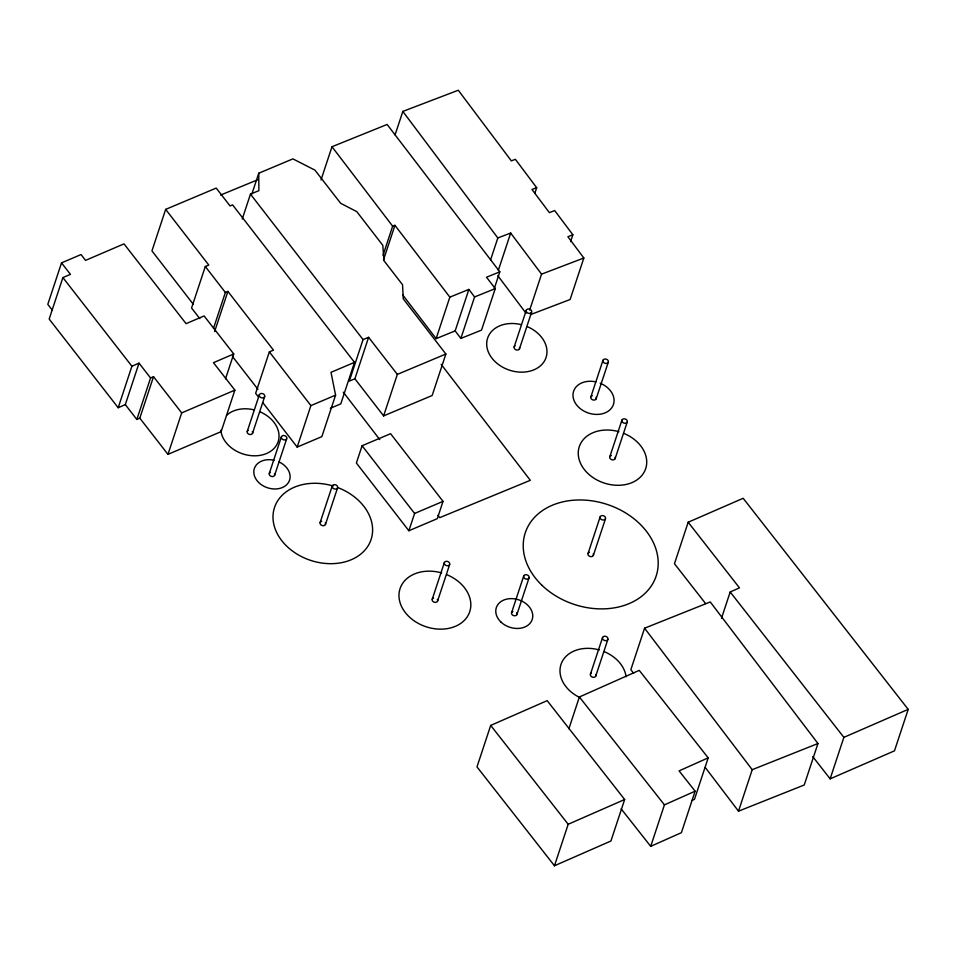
<?xml version="1.0" encoding="UTF-8"?>
<svg xmlns="http://www.w3.org/2000/svg" width="956" height="956" viewBox="0 0 956 956"><rect width="100%" height="100%" fill="white"/><g stroke="black" fill="none" stroke-linecap="round" stroke-linejoin="round"><path stroke-width="1.43" d="M225.508 378.851L233.742 353.959L204.094 315.946L186.073 323.654L123.993 243.876L85.538 260.379L81.057 254.547L61.519 262.876L47.8 304.355L52.269 310.103M61.519 262.876L70.457 274.36L62.893 277.575L49.174 319.065L118.186 407.734L125.308 404.615L139.026 363.125L150.558 377.99L136.839 419.469L125.308 404.615M330.346 408.284L340.79 403.85L354.509 362.36L232.559 204.847L230.073 205.97L216.211 188.081L165.663 209.388L151.944 250.878L193.267 304.235M118.186 407.734L131.904 366.244L139.026 363.125M139.803 418.154L153.522 376.676L181.688 412.896L167.969 454.375L139.803 418.154L136.839 419.469M165.663 209.388L208.79 265.075L205.301 266.509L191.57 307.999L199.78 318.611M242.238 219.032L250.46 194.14L258.885 190.662L258.753 173.227L292.906 158.875L314.954 170.144L340.659 203.305L356.791 211.635L382.806 245.322L383.942 260.677L402.548 284.733L403.265 298.87L445.878 354.019L432.16 395.509L383.619 415.896L354.891 378.791L368.61 337.313L397.338 374.405L383.619 415.896M251.894 193.972L258.753 173.227M213.475 328.422L225.365 292.464L227.898 291.425L273.488 350.159L269.353 351.856L255.634 393.346L258.347 396.848M214.634 331.529L227.898 291.425M233.742 353.959L213.463 362.683L234.877 390.132L221.159 431.61L167.969 454.375M321.013 179.931L331.995 146.734L387.132 124.471L499.821 271.839L494.336 288.425M247.257 431.323L259.363 394.709M252.539 433.271L264.657 396.656A2.82 2.151 18.3 0 0 261.37 393.454A2.82 2.151 18.3 0 0 259.996 396.931A2.82 2.151 18.3 0 0 264.657 396.656M269.317 473.363L281.434 436.737M274.611 475.311L286.716 438.696A2.82 2.151 18.3 0 0 283.442 435.494A2.82 2.151 18.3 0 0 282.068 438.959A2.82 2.151 18.3 0 0 286.716 438.696M395.055 134.939L402.835 111.422L458.283 90.234L511.341 160.871L515.368 159.305L536.686 187.711L534.858 193.243M262.864 402.691L297.173 447.085L310.891 405.607L335.58 395.151L331.003 372.326L354.509 362.36M335.58 395.151L321.861 436.629L297.173 447.085M383.057 255.216L392.653 226.178L394.936 225.329L449.846 297.149L436.127 338.639L402.823 295.081M383.499 259.901L394.936 225.329M368.61 337.313L363.053 339.595L349.322 381.085L354.891 378.791M320.152 522.502L332.27 485.887M325.446 524.45L337.564 487.835A2.82 2.151 18.3 0 0 334.277 484.632A2.82 2.151 18.3 0 0 332.903 488.11A2.82 2.151 18.3 0 0 337.564 487.835M362.097 445.735L356.373 463.015L408.869 530.747L437.322 518.642L443.034 501.362L390.598 433.701L362.097 445.735L414.593 513.456L408.869 530.747M455.164 330.884L468.882 289.405L474.582 296.946L460.864 338.436L455.164 330.884L436.127 338.639M490.512 260.092L497.825 237.96L510.671 233.037L541.55 274.145L529.66 310.103M498.327 270.381L510.671 233.037M499.821 271.839L486.508 277.228L495.256 288.616L481.537 330.095L460.864 338.436M514.185 346.849L526.302 310.222M432.255 599.173L444.361 562.558M519.478 348.797L531.596 312.17A2.82 2.151 18.3 0 0 528.31 308.967A2.82 2.151 18.3 0 0 526.935 312.445A2.82 2.151 18.3 0 0 531.596 312.17M437.549 601.121L449.655 564.506A2.82 2.151 18.3 0 0 446.38 561.303A2.82 2.151 18.3 0 0 444.994 564.781A2.82 2.151 18.3 0 0 449.655 564.506M570.589 241.689L572.871 234.77L554.671 210.547L549.377 212.638L531.978 189.467L536.686 187.711M572.871 234.77L567.9 236.73L583.841 258.012L570.123 299.503L530.556 314.596M511.627 612.569L523.733 575.954M516.909 614.529L529.027 577.902A2.82 2.151 18.3 0 0 525.74 574.699A2.82 2.151 18.3 0 0 524.366 578.177A2.82 2.151 18.3 0 0 529.027 577.902M590.88 396.871L602.997 360.245M596.174 398.819L608.291 362.205A2.82 2.151 18.3 0 0 605.005 359.002A2.82 2.151 18.3 0 0 603.63 362.479A2.82 2.151 18.3 0 0 608.291 362.205M490.703 725.413L476.984 766.891L554.468 865.766L610.932 841.005L624.662 799.515L547.167 700.652L490.703 725.413L568.187 824.275L554.468 865.766M609.832 456.681L621.95 420.066M615.126 458.629L627.244 422.014A2.82 2.151 18.3 0 0 623.957 418.812A2.82 2.151 18.3 0 0 622.583 422.289A2.82 2.151 18.3 0 0 627.244 422.014M588.06 553.452L600.177 516.826M593.353 555.4L605.471 518.785A2.82 2.151 18.3 0 0 602.184 515.583A2.82 2.151 18.3 0 0 600.81 519.06A2.82 2.151 18.3 0 0 605.471 518.785M568.868 728.795L579.384 696.984L639.241 670.371L708.193 757.857L694.474 799.347L691.821 800.53M590.461 674.1L602.579 637.485M595.755 676.047L607.873 639.433A2.82 2.151 18.3 0 0 604.586 636.23A2.82 2.151 18.3 0 0 603.212 639.707A2.82 2.151 18.3 0 0 607.873 639.433M705.313 767.548L738.498 811.178L804.235 784.995L817.954 743.517L710.26 601.957L644.571 628.2L630.852 669.69L633.541 673.227M812.731 756.578L830.143 778.853L894.481 750.842L908.2 709.364L743.171 498.279L688.177 522.239L674.458 563.729L705.612 603.571M721.505 618.257L730.193 591.979L739.478 587.868L688.177 522.239M621.125 808.824L650.713 846.347L664.432 804.868L695.12 791.186L679.083 770.883L708.193 757.857M695.12 791.186L681.401 832.676L650.713 846.347M738.498 811.178L752.217 769.688L817.954 743.517M830.143 778.853L843.873 737.363L908.2 709.364M150.558 377.99L153.522 376.676M568.187 824.275L624.662 799.515M181.688 412.896L234.877 390.132M414.593 513.456L443.034 501.362M397.338 374.405L445.878 354.019M220.633 195.048L257.666 179.776M449.846 297.149L468.882 289.405M474.582 296.946L495.256 288.616M541.55 274.145L583.841 258.012M579.384 696.984L664.432 804.868M730.193 591.979L843.873 737.363M62.893 277.575L131.904 366.244M250.46 194.14L363.053 339.595M232.416 356.397L257.941 389.295M205.301 266.509L225.365 292.464M269.353 351.856L310.891 405.607M441.158 364.356L530.317 480.306L439.76 517.638L437.944 515.272M343.335 392.223L379.723 439.557M331.995 146.734L392.653 226.178M644.571 628.2L752.217 769.688M402.835 111.422L497.825 237.96M497.837 275.698L526.063 313.293M252.312 431.55A2.82 2.151 18.3 0 1 251.38 434.347A2.82 2.151 18.3 0 1 247.664 433.307A2.82 2.151 18.3 0 1 248.142 430.379M274.491 473.782A2.82 2.151 18.3 0 1 273.296 476.435A2.82 2.151 18.3 0 1 269.676 475.275A2.82 2.151 18.3 0 1 270.213 472.407M325.327 522.92A2.82 2.151 18.3 0 1 323.917 525.633A2.82 2.151 18.3 0 1 320.272 524.043A2.82 2.151 18.3 0 1 321.694 521.319M595.636 674.518A2.82 2.151 18.3 0 1 594.453 677.171A2.82 2.151 18.3 0 1 590.82 676.012A2.82 2.151 18.3 0 1 591.358 673.144M593.234 553.871A2.82 2.151 18.3 0 1 591.895 556.571A2.82 2.151 18.3 0 1 588.251 555.113A2.82 2.151 18.3 0 1 589.374 552.329M437.31 599.388A2.82 2.151 18.3 0 1 436.247 602.244A2.82 2.151 18.3 0 1 432.482 600.906A2.82 2.151 18.3 0 1 433.558 598.05M516.682 612.796A2.82 2.151 18.3 0 1 515.607 615.64A2.82 2.151 18.3 0 1 511.854 614.302A2.82 2.151 18.3 0 1 512.93 611.446M615.102 457.315A2.82 2.151 18.3 0 1 613.429 459.848A2.82 2.151 18.3 0 1 609.916 458.151A2.82 2.151 18.3 0 1 611.374 455.498M519.455 347.47A2.82 2.151 18.3 0 1 518.021 349.956A2.82 2.151 18.3 0 1 514.507 348.689A2.82 2.151 18.3 0 1 515.081 345.893M596.054 397.29A2.82 2.151 18.3 0 1 594.68 400.002A2.82 2.151 18.3 0 1 591.035 398.461A2.82 2.151 18.3 0 1 592.314 395.712M623.611 433.307A34.966 26.708 18.3 0 1 636.17 480.426A34.966 26.708 18.3 0 1 579.647 461.151A34.966 26.708 18.3 0 1 618.89 431.694M527.461 326.713A30.795 23.53 18.3 0 1 537.583 367.94A30.795 23.53 18.3 0 1 488.086 351.342A30.795 23.53 18.3 0 1 521.211 324.622M600.201 383.236A20.984 16.025 18.3 0 1 608.088 411.283A20.984 16.025 18.3 0 1 574.126 400.719A20.984 16.025 18.3 0 1 595.923 381.898M259.996 411.833A29.756 22.729 18.3 0 1 278.399 440.847A29.756 22.729 18.3 0 1 247.915 455.199A29.756 22.729 18.3 0 1 220.836 430.272M226.512 415.418A29.756 22.729 18.3 0 1 253.949 409.837M279.056 461.939A18.546 14.161 18.3 0 1 284.219 486.592A18.546 14.161 18.3 0 1 254.678 476.542A18.546 14.161 18.3 0 1 274.061 460.242M337.838 487.596A50.871 38.861 18.3 0 1 357.568 556.404A50.871 38.861 18.3 0 1 274.934 528.262A50.871 38.861 18.3 0 1 333.25 486.03M446.643 574.616A36.698 28.035 18.3 0 1 459.705 624.077A36.698 28.035 18.3 0 1 400.421 603.762A36.698 28.035 18.3 0 1 441.684 572.919M580.137 697.677A33.842 25.848 18.3 0 1 561.411 663.297A33.842 25.848 18.3 0 1 599.304 649.949M603.881 651.514A33.842 25.848 18.3 0 1 626.084 676.776M501.004 622.105A18.905 14.436 18.3 0 0 532.074 619.87A18.905 14.436 18.3 0 0 509.727 598.671A18.905 14.436 18.3 0 0 501.004 622.105M541.849 585.18A68.916 52.64 18.3 0 0 655.457 577.986A68.916 52.64 18.3 0 0 574.831 500.119A68.916 52.64 18.3 0 0 541.849 585.18"/></g></svg>
